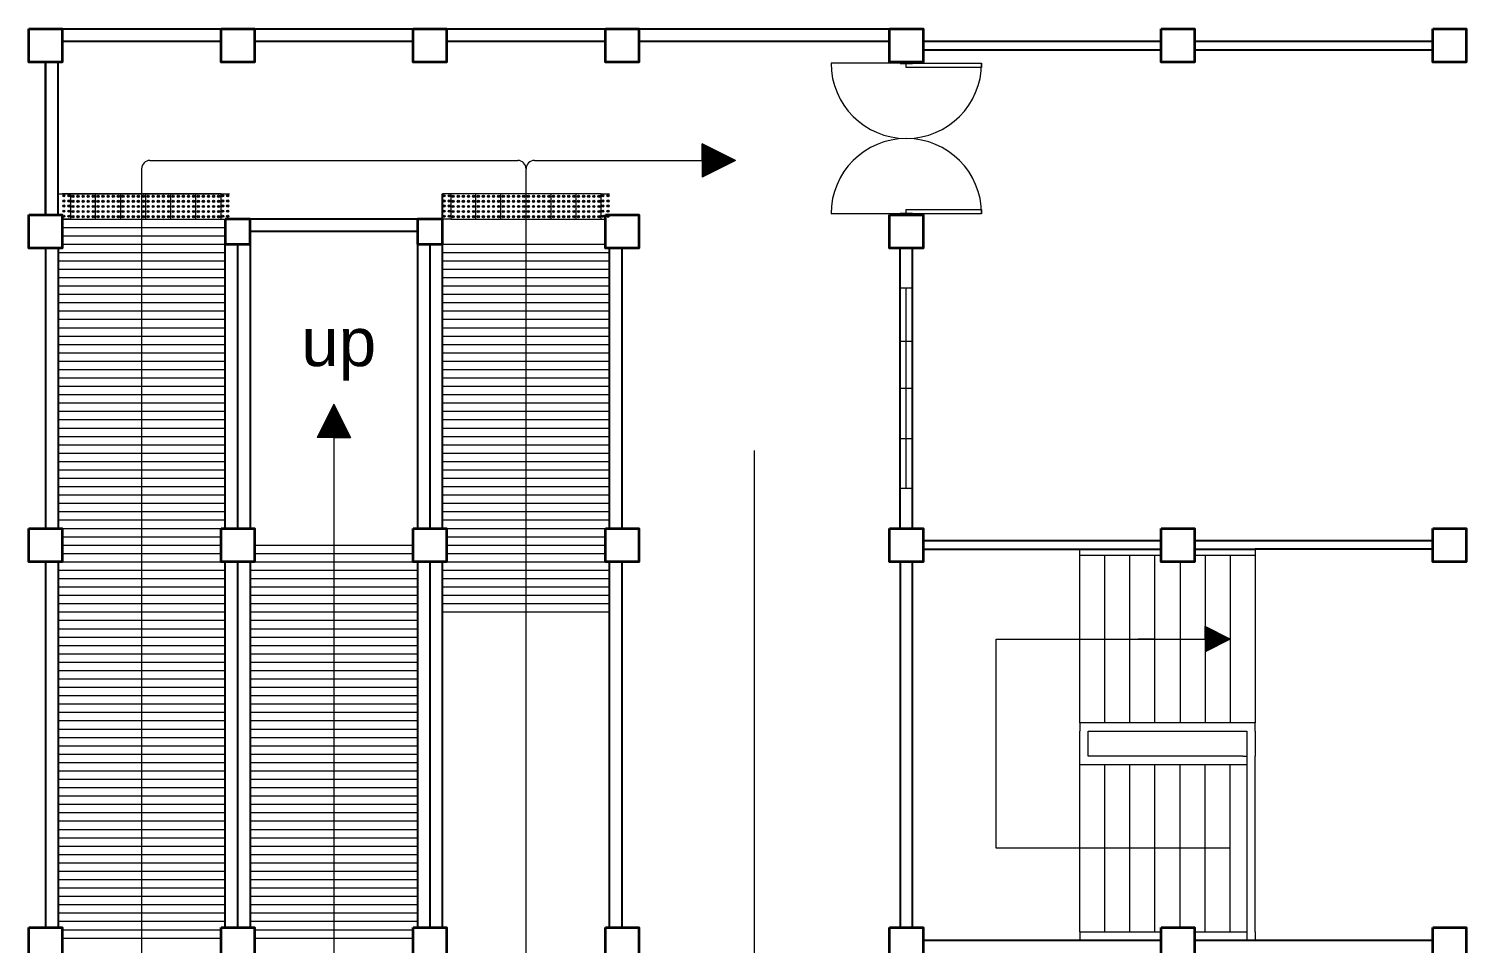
# Model space of a CAD drawing. Header units: millimetres. Extents: x -116 to 421, y 1 to 342.
# Drawn here: x -98.38 to -81.18, y 259.37 to 270.31 of the extents above; entities that cross this region are included whole.
import ezdxf

# ---------------------------------------------------------------- set-up
doc = ezdxf.new("R2010")
doc.units = ezdxf.units.MM
doc.header["$MEASUREMENT"] = 0
doc.styles.add('SWISSLT175', font='swissl.ttf', dxfattribs={"height": 0.175})

msp = doc.modelspace()

# ---------------------------------------------------------------- linework, layer by layer
at = {"color": 8, "lineweight": 25}
for p, q in [((-97.978, 270.309), (-93.378, 270.309)), ((-93.378, 270.309), (-88.078, 270.309)), ((-97.978, 270.159), (-96.078, 270.159)), ((-95.678, 270.159), (-93.778, 270.159)), ((-93.378, 270.159), (-91.478, 270.159)), ((-91.078, 270.159), (-88.078, 270.159)), ((-87.678, 270.159), (-84.828, 270.159)), ((-87.678, 270.059), (-84.828, 270.059)), ((-84.428, 270.159), (-81.578, 270.159)), ((-84.428, 270.059), (-81.578, 270.059)), ((-98.178, 269.909), (-98.178, 268.084)), ((-98.178, 268.084), (-98.178, 269.909)), ((-98.028, 268.084), (-98.028, 269.909)), ((-87.953, 269.909), (-87.953, 269.897)), ((-87.953, 269.897), (-87.803, 269.897)), ((-87.803, 269.909), (-87.803, 269.897)), ((-93.428, 264.334), (-93.428, 268.334)), ((-93.728, 268.034), (-95.728, 268.034)), ((-93.728, 268.034), (-93.728, 264.334)), ((-87.803, 268.097), (-87.953, 268.097)), ((-87.953, 268.084), (-87.953, 268.097)), ((-87.803, 268.084), (-87.803, 268.097)), ((-93.728, 267.884), (-95.728, 267.884)), ((-98.178, 267.684), (-98.178, 264.334)), ((-98.028, 267.684), (-98.028, 264.334)), ((-96.028, 264.334), (-96.028, 267.734)), ((-95.878, 264.334), (-95.878, 267.734)), ((-95.728, 267.734), (-95.728, 264.334)), ((-93.578, 267.734), (-93.578, 264.334)), ((-91.428, 264.334), (-91.428, 267.684)), ((-91.278, 264.334), (-91.278, 267.684)), ((-87.953, 264.334), (-87.953, 267.684)), ((-87.803, 264.334), (-87.803, 267.684)), ((-84.828, 264.184), (-87.678, 264.184)), ((-87.678, 264.084), (-84.828, 264.084)), ((-81.578, 264.184), (-84.428, 264.184)), ((-84.428, 264.084), (-83.703, 264.084)), ((-81.578, 264.084), (-83.703, 264.084)), ((-98.178, 263.934), (-98.178, 259.559)), ((-98.028, 263.934), (-98.028, 259.559)), ((-96.028, 259.559), (-96.028, 263.934)), ((-95.878, 259.559), (-95.878, 263.934)), ((-95.728, 263.934), (-95.728, 259.559)), ((-93.728, 263.934), (-93.728, 259.559)), ((-93.578, 263.934), (-93.578, 259.559)), ((-93.428, 259.559), (-93.428, 263.934)), ((-91.428, 259.559), (-91.428, 263.934)), ((-91.278, 259.559), (-91.278, 263.934)), ((-87.953, 263.934), (-87.953, 259.559)), ((-87.803, 262.009), (-87.803, 263.934)), ((-87.803, 261.909), (-87.803, 262.009)), ((-87.803, 261.609), (-87.803, 261.909)), ((-87.803, 261.509), (-87.803, 261.609)), ((-87.803, 259.559), (-87.803, 261.509)), ((-87.678, 259.409), (-84.828, 259.409)), ((-84.428, 259.409), (-81.578, 259.409))]:
    msp.add_line(p, q, dxfattribs=at)
at = {"color": 8, "lineweight": 13}
for p, q in [((-87.878, 269.897), (-88.778, 269.897)), ((-87.878, 269.897), (-86.978, 269.897)), ((-87.878, 269.847), (-87.878, 269.897)), ((-86.978, 269.897), (-86.978, 269.847)), ((-86.978, 269.847), (-87.878, 269.847)), ((-87.878, 268.097), (-88.778, 268.097)), ((-87.878, 268.147), (-86.978, 268.147)), ((-87.878, 268.097), (-87.878, 268.147)), ((-86.978, 268.097), (-87.878, 268.097)), ((-86.978, 268.147), (-86.978, 268.097))]:
    msp.add_line(p, q, dxfattribs=at)
at = {"color": 8, "lineweight": 9}
for p, q in [((-90.321, 268.734), (-90.321, 268.934)), ((-89.921, 268.734), (-90.321, 268.934)), ((-90.311, 268.734), (-90.311, 268.929)), ((-90.301, 268.734), (-90.301, 268.924)), ((-90.291, 268.919), (-90.291, 268.734)), ((-90.281, 268.914), (-90.281, 268.734)), ((-90.271, 268.909), (-90.271, 268.734)), ((-90.261, 268.904), (-90.261, 268.734)), ((-90.251, 268.899), (-90.251, 268.734)), ((-90.241, 268.894), (-90.241, 268.734)), ((-90.231, 268.889), (-90.231, 268.734)), ((-90.231, 268.889), (-90.231, 268.734)), ((-90.221, 268.884), (-90.221, 268.734)), ((-90.211, 268.879), (-90.211, 268.734)), ((-90.201, 268.874), (-90.201, 268.734)), ((-90.191, 268.869), (-90.191, 268.734)), ((-90.181, 268.864), (-90.181, 268.734)), ((-90.171, 268.859), (-90.171, 268.734)), ((-90.161, 268.854), (-90.161, 268.734)), ((-90.151, 268.849), (-90.151, 268.734)), ((-90.141, 268.844), (-90.141, 268.734)), ((-90.131, 268.839), (-90.131, 268.734)), ((-96.928, 268.734), (-92.528, 268.734)), ((-92.328, 268.734), (-90.321, 268.734)), ((-90.321, 268.734), (-90.321, 268.534)), ((-89.921, 268.734), (-90.321, 268.534)), ((-90.311, 268.734), (-90.311, 268.539)), ((-90.301, 268.734), (-90.301, 268.544)), ((-90.291, 268.734), (-90.291, 268.549)), ((-90.281, 268.734), (-90.281, 268.554)), ((-90.271, 268.734), (-90.271, 268.559)), ((-90.261, 268.734), (-90.261, 268.564)), ((-90.251, 268.734), (-90.251, 268.569)), ((-90.241, 268.734), (-90.241, 268.574)), ((-90.231, 268.734), (-90.231, 268.579)), ((-90.231, 268.734), (-90.231, 268.579)), ((-90.221, 268.734), (-90.221, 268.584)), ((-90.211, 268.734), (-90.211, 268.589)), ((-90.201, 268.734), (-90.201, 268.594)), ((-90.191, 268.734), (-90.191, 268.599)), ((-90.181, 268.734), (-90.181, 268.604)), ((-90.171, 268.734), (-90.171, 268.609)), ((-90.161, 268.734), (-90.161, 268.614)), ((-90.151, 268.734), (-90.151, 268.619)), ((-90.141, 268.734), (-90.141, 268.624)), ((-90.131, 268.734), (-90.131, 268.629)), ((-90.121, 268.834), (-90.121, 268.734)), ((-90.121, 268.734), (-90.121, 268.634)), ((-90.111, 268.829), (-90.111, 268.734)), ((-90.111, 268.734), (-90.111, 268.639)), ((-90.101, 268.824), (-90.101, 268.734)), ((-90.101, 268.734), (-90.101, 268.644)), ((-90.091, 268.819), (-90.091, 268.734)), ((-90.091, 268.734), (-90.091, 268.649)), ((-90.081, 268.814), (-90.081, 268.734)), ((-90.081, 268.734), (-90.081, 268.654)), ((-90.071, 268.809), (-90.071, 268.734)), ((-90.071, 268.734), (-90.071, 268.659)), ((-90.061, 268.804), (-90.061, 268.734)), ((-90.061, 268.734), (-90.061, 268.664)), ((-90.051, 268.799), (-90.051, 268.734)), ((-90.051, 268.734), (-90.051, 268.669)), ((-90.041, 268.794), (-90.041, 268.734)), ((-90.041, 268.734), (-90.041, 268.674)), ((-90.031, 268.789), (-90.031, 268.734)), ((-90.031, 268.734), (-90.031, 268.679)), ((-90.021, 268.784), (-90.021, 268.734)), ((-90.021, 268.734), (-90.021, 268.684)), ((-90.011, 268.779), (-90.011, 268.734)), ((-90.011, 268.734), (-90.011, 268.689)), ((-90.001, 268.774), (-90.001, 268.734)), ((-90.001, 268.734), (-90.001, 268.694)), ((-89.991, 268.769), (-89.991, 268.734)), ((-89.991, 268.734), (-89.991, 268.699)), ((-89.981, 268.764), (-89.981, 268.734)), ((-89.981, 268.734), (-89.981, 268.704)), ((-89.971, 268.759), (-89.971, 268.734)), ((-89.971, 268.734), (-89.971, 268.709)), ((-89.961, 268.754), (-89.961, 268.734)), ((-89.961, 268.734), (-89.961, 268.714)), ((-89.951, 268.749), (-89.951, 268.734)), ((-89.951, 268.734), (-89.951, 268.719)), ((-89.941, 268.744), (-89.941, 268.734)), ((-89.941, 268.734), (-89.941, 268.724)), ((-89.931, 268.739), (-89.931, 268.734)), ((-89.931, 268.734), (-89.931, 268.729)), ((-97.028, 268.634), (-97.028, 255.434)), ((-92.428, 255.734), (-92.428, 268.634)), ((-98.028, 268.334), (-96.028, 268.334)), ((-97.878, 268.334), (-97.978, 268.334)), ((-97.578, 268.334), (-97.878, 268.334)), ((-97.878, 268.334), (-97.878, 268.034)), ((-97.578, 268.034), (-97.578, 268.334)), ((-97.278, 268.334), (-97.578, 268.334)), ((-97.278, 268.034), (-97.278, 268.334)), ((-96.978, 268.334), (-97.278, 268.334)), ((-96.978, 268.034), (-96.978, 268.334)), ((-96.678, 268.334), (-96.978, 268.334)), ((-96.678, 268.034), (-96.678, 268.334)), ((-96.378, 268.334), (-96.678, 268.334)), ((-96.378, 268.034), (-96.378, 268.334)), ((-96.078, 268.334), (-96.378, 268.334)), ((-96.078, 268.034), (-96.078, 268.334)), ((-96.078, 268.334), (-95.978, 268.334)), ((-93.328, 268.334), (-93.428, 268.334)), ((-93.028, 268.334), (-93.328, 268.334)), ((-93.328, 268.334), (-93.328, 268.034)), ((-93.028, 268.034), (-93.028, 268.334)), ((-92.728, 268.334), (-93.028, 268.334)), ((-92.728, 268.034), (-92.728, 268.334)), ((-92.428, 268.334), (-92.728, 268.334)), ((-92.428, 268.034), (-92.428, 268.334)), ((-92.128, 268.334), (-92.428, 268.334)), ((-92.128, 268.034), (-92.128, 268.334)), ((-91.828, 268.334), (-92.128, 268.334)), ((-91.828, 268.034), (-91.828, 268.334)), ((-91.528, 268.334), (-91.828, 268.334)), ((-91.528, 268.034), (-91.528, 268.334)), ((-91.528, 268.334), (-91.428, 268.334)), ((-97.878, 268.034), (-97.978, 268.034)), ((-97.978, 268.034), (-96.078, 268.034)), ((-97.878, 268.034), (-97.578, 268.034)), ((-97.578, 268.034), (-97.278, 268.034)), ((-97.278, 268.034), (-96.978, 268.034)), ((-96.978, 268.034), (-96.678, 268.034)), ((-96.678, 268.034), (-96.378, 268.034)), ((-96.378, 268.034), (-96.078, 268.034)), ((-96.078, 268.034), (-96.028, 268.034)), ((-93.328, 268.034), (-93.428, 268.034)), ((-93.328, 268.034), (-93.028, 268.034)), ((-93.028, 268.034), (-92.728, 268.034)), ((-92.728, 268.034), (-92.428, 268.034)), ((-92.428, 268.034), (-92.128, 268.034)), ((-92.128, 268.034), (-91.828, 268.034)), ((-91.828, 268.034), (-91.528, 268.034)), ((-91.528, 268.034), (-91.478, 268.034)), ((-97.978, 267.934), (-96.028, 267.934)), ((-97.978, 267.834), (-96.028, 267.834)), ((-98.028, 267.634), (-96.028, 267.634)), ((-97.978, 267.734), (-96.028, 267.734)), ((-93.428, 267.734), (-91.478, 267.734)), ((-93.428, 267.634), (-91.428, 267.634)), ((-98.028, 267.534), (-96.028, 267.534)), ((-93.428, 267.534), (-91.428, 267.534)), ((-98.028, 267.434), (-96.028, 267.434)), ((-98.028, 267.334), (-96.028, 267.334)), ((-93.428, 267.434), (-91.428, 267.434)), ((-93.428, 267.334), (-91.428, 267.334)), ((-98.028, 267.234), (-96.028, 267.234)), ((-98.028, 267.134), (-96.028, 267.134)), ((-93.428, 267.234), (-91.428, 267.234)), ((-93.428, 267.134), (-91.428, 267.134)), ((-87.953, 267.209), (-87.803, 267.209)), ((-87.953, 266.009), (-87.953, 267.209)), ((-87.878, 264.809), (-87.878, 267.209)), ((-87.803, 267.209), (-87.803, 264.809)), ((-98.028, 267.034), (-96.028, 267.034)), ((-93.428, 267.034), (-91.428, 267.034)), ((-98.028, 266.934), (-96.028, 266.934)), ((-98.028, 266.834), (-96.028, 266.834)), ((-93.428, 266.934), (-91.428, 266.934)), ((-93.428, 266.834), (-91.428, 266.834)), ((-98.028, 266.734), (-96.028, 266.734)), ((-98.028, 266.634), (-96.028, 266.634)), ((-93.428, 266.734), (-91.428, 266.734)), ((-93.428, 266.634), (-91.428, 266.634)), ((-98.028, 266.534), (-96.028, 266.534)), ((-98.028, 266.434), (-96.028, 266.434)), ((-93.428, 266.534), (-91.428, 266.534)), ((-93.428, 266.434), (-91.428, 266.434)), ((-87.953, 266.572), (-87.803, 266.572)), ((-98.028, 266.334), (-96.028, 266.334)), ((-93.428, 266.334), (-91.428, 266.334)), ((-98.028, 266.234), (-96.028, 266.234)), ((-98.028, 266.134), (-96.028, 266.134)), ((-93.428, 266.234), (-91.428, 266.234)), ((-93.428, 266.134), (-91.428, 266.134)), ((-98.028, 266.034), (-96.028, 266.034)), ((-98.028, 265.934), (-96.028, 265.934)), ((-93.428, 266.034), (-91.428, 266.034)), ((-93.428, 265.934), (-91.428, 265.934)), ((-87.953, 266.009), (-87.953, 264.809)), ((-87.953, 266.009), (-87.803, 266.009)), ((-98.028, 265.834), (-96.028, 265.834)), ((-94.728, 265.819), (-94.928, 265.419)), ((-94.763, 265.749), (-94.728, 265.749)), ((-94.758, 265.759), (-94.728, 265.759)), ((-94.753, 265.769), (-94.728, 265.769)), ((-94.748, 265.779), (-94.728, 265.779)), ((-94.743, 265.789), (-94.728, 265.789)), ((-94.738, 265.799), (-94.728, 265.799)), ((-94.733, 265.809), (-94.728, 265.809)), ((-94.728, 265.819), (-94.728, 254.834)), ((-94.728, 265.819), (-94.528, 265.419)), ((-94.728, 265.809), (-94.723, 265.809)), ((-94.728, 265.799), (-94.718, 265.799)), ((-94.728, 265.789), (-94.713, 265.789)), ((-94.728, 265.779), (-94.708, 265.779)), ((-94.728, 265.769), (-94.703, 265.769)), ((-94.728, 265.759), (-94.698, 265.759)), ((-94.728, 265.749), (-94.693, 265.749)), ((-93.428, 265.834), (-91.428, 265.834)), ((-98.028, 265.734), (-96.028, 265.734)), ((-98.028, 265.634), (-96.028, 265.634)), ((-94.853, 265.569), (-94.728, 265.569)), ((-94.848, 265.579), (-94.728, 265.579)), ((-94.843, 265.589), (-94.728, 265.589)), ((-94.838, 265.599), (-94.728, 265.599)), ((-94.833, 265.609), (-94.728, 265.609)), ((-94.828, 265.619), (-94.728, 265.619)), ((-94.823, 265.629), (-94.728, 265.629)), ((-94.818, 265.639), (-94.728, 265.639)), ((-94.813, 265.649), (-94.728, 265.649)), ((-94.808, 265.659), (-94.728, 265.659)), ((-94.803, 265.669), (-94.728, 265.669)), ((-94.798, 265.679), (-94.728, 265.679)), ((-94.793, 265.689), (-94.728, 265.689)), ((-94.788, 265.699), (-94.728, 265.699)), ((-94.783, 265.709), (-94.728, 265.709)), ((-94.778, 265.719), (-94.728, 265.719)), ((-94.773, 265.729), (-94.728, 265.729)), ((-94.768, 265.739), (-94.728, 265.739)), ((-94.728, 265.739), (-94.688, 265.739)), ((-94.728, 265.729), (-94.683, 265.729)), ((-94.728, 265.719), (-94.678, 265.719)), ((-94.728, 265.709), (-94.673, 265.709)), ((-94.728, 265.699), (-94.668, 265.699)), ((-94.728, 265.689), (-94.663, 265.689)), ((-94.728, 265.679), (-94.658, 265.679)), ((-94.728, 265.669), (-94.653, 265.669)), ((-94.728, 265.659), (-94.648, 265.659)), ((-94.728, 265.649), (-94.643, 265.649)), ((-94.728, 265.639), (-94.638, 265.639)), ((-94.728, 265.629), (-94.633, 265.629)), ((-94.728, 265.619), (-94.628, 265.619)), ((-94.728, 265.609), (-94.623, 265.609)), ((-94.728, 265.599), (-94.618, 265.599)), ((-94.728, 265.589), (-94.613, 265.589)), ((-94.728, 265.579), (-94.608, 265.579)), ((-94.728, 265.569), (-94.603, 265.569)), ((-93.428, 265.734), (-91.428, 265.734)), ((-93.428, 265.634), (-91.428, 265.634)), ((-98.028, 265.534), (-96.028, 265.534)), ((-98.028, 265.434), (-96.028, 265.434)), ((-94.728, 265.419), (-94.928, 265.419)), ((-94.728, 265.429), (-94.923, 265.429)), ((-94.728, 265.439), (-94.918, 265.439)), ((-94.913, 265.449), (-94.728, 265.449)), ((-94.908, 265.459), (-94.728, 265.459)), ((-94.903, 265.469), (-94.728, 265.469)), ((-94.898, 265.479), (-94.728, 265.479)), ((-94.893, 265.489), (-94.728, 265.489)), ((-94.888, 265.499), (-94.728, 265.499)), ((-94.883, 265.509), (-94.728, 265.509)), ((-94.883, 265.509), (-94.728, 265.509)), ((-94.878, 265.519), (-94.728, 265.519)), ((-94.873, 265.529), (-94.728, 265.529)), ((-94.868, 265.539), (-94.728, 265.539)), ((-94.863, 265.549), (-94.728, 265.549)), ((-94.858, 265.559), (-94.728, 265.559)), ((-94.728, 265.559), (-94.598, 265.559)), ((-94.728, 265.549), (-94.593, 265.549)), ((-94.728, 265.539), (-94.588, 265.539)), ((-94.728, 265.529), (-94.583, 265.529)), ((-94.728, 265.519), (-94.578, 265.519)), ((-94.728, 265.509), (-94.573, 265.509)), ((-94.728, 265.509), (-94.573, 265.509)), ((-94.728, 265.499), (-94.568, 265.499)), ((-94.728, 265.489), (-94.563, 265.489)), ((-94.728, 265.479), (-94.558, 265.479)), ((-94.728, 265.469), (-94.553, 265.469)), ((-94.728, 265.459), (-94.548, 265.459)), ((-94.728, 265.449), (-94.543, 265.449)), ((-94.728, 265.439), (-94.538, 265.439)), ((-94.728, 265.429), (-94.533, 265.429)), ((-94.728, 265.419), (-94.528, 265.419)), ((-93.428, 265.534), (-91.428, 265.534)), ((-93.428, 265.434), (-91.428, 265.434)), ((-87.953, 265.409), (-87.803, 265.409)), ((-98.028, 265.334), (-96.028, 265.334)), ((-98.028, 265.234), (-96.028, 265.234)), ((-93.428, 265.334), (-91.428, 265.334)), ((-93.428, 265.234), (-91.428, 265.234)), ((-89.699, 265.266), (-89.699, 257.948)), ((-98.028, 265.134), (-96.028, 265.134)), ((-93.428, 265.134), (-91.428, 265.134)), ((-98.028, 265.034), (-96.028, 265.034)), ((-98.028, 264.934), (-96.028, 264.934)), ((-93.428, 265.034), (-91.428, 265.034)), ((-93.428, 264.934), (-91.428, 264.934)), ((-98.028, 264.834), (-96.028, 264.834)), ((-98.028, 264.734), (-96.028, 264.734)), ((-93.428, 264.834), (-91.428, 264.834)), ((-93.428, 264.734), (-91.428, 264.734)), ((-87.803, 264.809), (-87.953, 264.809)), ((-98.028, 264.634), (-96.028, 264.634)), ((-93.428, 264.634), (-91.428, 264.634)), ((-98.028, 264.534), (-96.028, 264.534)), ((-98.028, 264.434), (-96.028, 264.434)), ((-93.428, 264.534), (-91.428, 264.534)), ((-93.428, 264.434), (-91.428, 264.434)), ((-98.028, 264.334), (-96.028, 264.334)), ((-97.978, 264.234), (-96.078, 264.234)), ((-93.428, 264.334), (-91.428, 264.334)), ((-93.378, 264.234), (-91.478, 264.234)), ((-97.978, 264.134), (-96.078, 264.134)), ((-97.978, 264.034), (-96.078, 264.034)), ((-95.678, 264.134), (-93.778, 264.134)), ((-95.678, 264.034), (-93.778, 264.034)), ((-93.378, 264.134), (-91.478, 264.134)), ((-93.378, 264.034), (-91.478, 264.034)), ((-85.803, 264.009), (-85.803, 264.084)), ((-83.703, 264.084), (-83.703, 264.009)), ((-98.028, 263.934), (-96.028, 263.934)), ((-95.728, 263.934), (-93.728, 263.934)), ((-93.428, 263.934), (-91.428, 263.934)), ((-85.803, 262.009), (-85.803, 264.009)), ((-84.828, 264.009), (-85.803, 264.009)), ((-85.503, 262.009), (-85.503, 264.009)), ((-85.203, 262.009), (-85.203, 264.009)), ((-84.903, 262.009), (-84.903, 264.009)), ((-84.603, 263.934), (-84.603, 262.009)), ((-83.703, 264.009), (-84.428, 264.009)), ((-84.303, 264.009), (-84.303, 262.009)), ((-84.003, 264.009), (-84.003, 262.009)), ((-83.703, 264.009), (-83.703, 262.009)), ((-98.028, 263.834), (-96.028, 263.834)), ((-98.028, 263.734), (-96.028, 263.734)), ((-95.728, 263.834), (-93.728, 263.834)), ((-95.728, 263.734), (-93.728, 263.734)), ((-93.428, 263.834), (-91.428, 263.834)), ((-93.428, 263.734), (-91.428, 263.734)), ((-98.028, 263.634), (-96.028, 263.634)), ((-98.028, 263.534), (-96.028, 263.534)), ((-95.728, 263.634), (-93.728, 263.634)), ((-95.728, 263.534), (-93.728, 263.534)), ((-93.428, 263.634), (-91.428, 263.634)), ((-93.428, 263.534), (-91.428, 263.534)), ((-98.028, 263.434), (-96.028, 263.434)), ((-98.028, 263.334), (-96.028, 263.334)), ((-95.728, 263.434), (-93.728, 263.434)), ((-95.728, 263.334), (-93.728, 263.334)), ((-93.428, 263.434), (-91.428, 263.434)), ((-93.428, 263.334), (-91.428, 263.334)), ((-98.028, 263.234), (-96.028, 263.234)), ((-95.728, 263.234), (-93.728, 263.234)), ((-98.028, 263.134), (-96.028, 263.134)), ((-98.028, 263.034), (-96.028, 263.034)), ((-95.728, 263.134), (-93.728, 263.134)), ((-95.728, 263.034), (-93.728, 263.034)), ((-86.803, 260.509), (-86.803, 263.009)), ((-86.803, 263.009), (-84.303, 263.009)), ((-84.903, 263.009), (-85.103, 263.009)), ((-84.903, 263.009), (-84.703, 263.009)), ((-84.303, 263.009), (-84.303, 263.159)), ((-84.003, 263.009), (-84.303, 263.159)), ((-84.303, 263.009), (-84.003, 263.009)), ((-84.303, 263.009), (-84.303, 262.859)), ((-84.003, 263.009), (-84.303, 262.859)), ((-84.293, 263.009), (-84.293, 263.154)), ((-84.293, 263.009), (-84.293, 262.864)), ((-84.283, 263.009), (-84.283, 263.149)), ((-84.283, 263.009), (-84.283, 262.869)), ((-84.273, 263.009), (-84.273, 263.144)), ((-84.273, 263.009), (-84.273, 262.874)), ((-84.263, 263.009), (-84.263, 263.139)), ((-84.263, 263.009), (-84.263, 262.879)), ((-84.253, 263.009), (-84.253, 263.134)), ((-84.253, 263.009), (-84.253, 262.884)), ((-84.243, 263.009), (-84.243, 263.129)), ((-84.243, 263.009), (-84.243, 262.889)), ((-84.233, 263.009), (-84.233, 263.124)), ((-84.233, 263.009), (-84.233, 262.894)), ((-84.223, 263.009), (-84.223, 263.119)), ((-84.223, 263.009), (-84.223, 262.899)), ((-84.213, 263.009), (-84.213, 263.114)), ((-84.213, 263.009), (-84.213, 262.904)), ((-84.203, 263.009), (-84.203, 263.109)), ((-84.203, 263.009), (-84.203, 262.909)), ((-84.193, 263.009), (-84.193, 263.104)), ((-84.193, 263.009), (-84.193, 262.914)), ((-84.183, 263.009), (-84.183, 263.099)), ((-84.183, 263.009), (-84.183, 262.919)), ((-84.173, 263.009), (-84.173, 263.094)), ((-84.173, 263.009), (-84.173, 262.924)), ((-84.163, 263.009), (-84.163, 263.089)), ((-84.163, 263.009), (-84.163, 262.929)), ((-84.153, 263.009), (-84.153, 263.084)), ((-84.153, 263.009), (-84.153, 262.934)), ((-84.143, 263.009), (-84.143, 263.079)), ((-84.143, 263.009), (-84.143, 262.939)), ((-84.133, 263.009), (-84.133, 263.074)), ((-84.133, 263.009), (-84.133, 262.944)), ((-84.123, 263.009), (-84.123, 263.069)), ((-84.123, 263.009), (-84.123, 262.949)), ((-84.113, 263.009), (-84.113, 263.064)), ((-84.113, 263.009), (-84.113, 262.954)), ((-84.103, 263.009), (-84.103, 263.059)), ((-84.103, 263.009), (-84.103, 262.959)), ((-84.093, 263.009), (-84.093, 263.054)), ((-84.093, 263.009), (-84.093, 262.964)), ((-84.083, 263.009), (-84.083, 263.049)), ((-84.083, 263.009), (-84.083, 262.969)), ((-84.073, 263.009), (-84.073, 263.044)), ((-84.073, 263.009), (-84.073, 262.974)), ((-84.063, 263.009), (-84.063, 263.039)), ((-84.063, 263.009), (-84.063, 262.979)), ((-84.053, 263.009), (-84.053, 263.034)), ((-84.053, 263.009), (-84.053, 262.984)), ((-84.043, 263.009), (-84.043, 263.029)), ((-84.043, 263.009), (-84.043, 262.989)), ((-84.033, 263.009), (-84.033, 263.024)), ((-84.033, 263.009), (-84.033, 262.994)), ((-84.023, 263.009), (-84.023, 263.019)), ((-84.023, 263.009), (-84.023, 262.999)), ((-84.013, 263.009), (-84.013, 263.014)), ((-84.013, 263.009), (-84.013, 263.004)), ((-98.028, 262.934), (-96.028, 262.934)), ((-98.028, 262.834), (-96.028, 262.834)), ((-95.728, 262.934), (-93.728, 262.934)), ((-95.728, 262.834), (-93.728, 262.834)), ((-98.028, 262.734), (-96.028, 262.734)), ((-95.728, 262.734), (-93.728, 262.734)), ((-98.028, 262.634), (-96.028, 262.634)), ((-98.028, 262.534), (-96.028, 262.534)), ((-95.728, 262.634), (-93.728, 262.634)), ((-95.728, 262.534), (-93.728, 262.534)), ((-98.028, 262.434), (-96.028, 262.434)), ((-98.028, 262.334), (-96.028, 262.334)), ((-95.728, 262.434), (-93.728, 262.434)), ((-95.728, 262.334), (-93.728, 262.334)), ((-98.028, 262.234), (-96.028, 262.234)), ((-98.028, 262.134), (-96.028, 262.134)), ((-95.728, 262.234), (-93.728, 262.234)), ((-95.728, 262.134), (-93.728, 262.134)), ((-98.028, 262.034), (-96.028, 262.034)), ((-95.728, 262.034), (-93.728, 262.034)), ((-83.703, 262.009), (-85.803, 262.009)), ((-85.803, 262.009), (-85.803, 261.909)), ((-83.703, 261.909), (-83.703, 262.009)), ((-98.028, 261.934), (-96.028, 261.934)), ((-98.028, 261.834), (-96.028, 261.834)), ((-96.028, 261.884), (-96.028, 261.584)), ((-95.728, 261.934), (-93.728, 261.934)), ((-95.728, 261.584), (-95.728, 261.884)), ((-95.728, 261.834), (-93.728, 261.834)), ((-93.728, 261.884), (-93.728, 261.584)), ((-93.428, 261.584), (-93.428, 261.884)), ((-91.428, 261.884), (-91.428, 261.584)), ((-85.803, 261.609), (-85.803, 261.909)), ((-85.703, 261.609), (-85.703, 261.909)), ((-85.703, 261.909), (-83.853, 261.909)), ((-83.853, 261.909), (-83.803, 261.909)), ((-83.803, 261.909), (-83.803, 261.609)), ((-83.703, 261.909), (-83.703, 261.609)), ((-98.028, 261.734), (-96.028, 261.734)), ((-98.028, 261.634), (-96.028, 261.634)), ((-95.728, 261.734), (-93.728, 261.734)), ((-95.728, 261.634), (-93.728, 261.634)), ((-98.028, 261.534), (-96.028, 261.534)), ((-95.728, 261.534), (-93.728, 261.534)), ((-85.803, 259.509), (-85.803, 261.609)), ((-85.803, 261.509), (-83.803, 261.509)), ((-83.853, 261.609), (-85.703, 261.609)), ((-85.503, 259.509), (-85.503, 261.509)), ((-85.203, 259.509), (-85.203, 261.509)), ((-84.903, 259.509), (-84.903, 261.509)), ((-84.603, 259.559), (-84.603, 261.509)), ((-84.303, 259.509), (-84.303, 261.509)), ((-84.003, 259.509), (-84.003, 261.509)), ((-83.853, 261.609), (-83.803, 261.609)), ((-83.803, 261.609), (-83.803, 259.409)), ((-83.703, 261.509), (-83.703, 261.609)), ((-83.703, 259.509), (-83.703, 261.509)), ((-98.028, 261.434), (-96.028, 261.434)), ((-98.028, 261.334), (-96.028, 261.334)), ((-95.728, 261.434), (-93.728, 261.434)), ((-95.728, 261.334), (-93.728, 261.334)), ((-98.028, 261.234), (-96.028, 261.234)), ((-98.028, 261.134), (-96.028, 261.134)), ((-95.728, 261.234), (-93.728, 261.234)), ((-95.728, 261.134), (-93.728, 261.134)), ((-98.028, 261.034), (-96.028, 261.034)), ((-98.028, 260.934), (-96.028, 260.934)), ((-95.728, 261.034), (-93.728, 261.034)), ((-95.728, 260.934), (-93.728, 260.934)), ((-98.028, 260.834), (-96.028, 260.834)), ((-95.728, 260.834), (-93.728, 260.834)), ((-98.028, 260.734), (-96.028, 260.734)), ((-98.028, 260.634), (-96.028, 260.634)), ((-95.728, 260.734), (-93.728, 260.734)), ((-95.728, 260.634), (-93.728, 260.634)), ((-98.028, 260.534), (-96.028, 260.534)), ((-98.028, 260.434), (-96.028, 260.434)), ((-95.728, 260.534), (-93.728, 260.534)), ((-95.728, 260.434), (-93.728, 260.434)), ((-85.803, 260.509), (-86.803, 260.509)), ((-84.003, 260.509), (-85.803, 260.509)), ((-98.028, 260.334), (-96.028, 260.334)), ((-95.728, 260.334), (-93.728, 260.334)), ((-98.028, 260.234), (-96.028, 260.234)), ((-98.028, 260.134), (-96.028, 260.134)), ((-95.728, 260.234), (-93.728, 260.234)), ((-95.728, 260.134), (-93.728, 260.134)), ((-98.028, 260.034), (-96.028, 260.034)), ((-98.028, 259.934), (-96.028, 259.934)), ((-95.728, 260.034), (-93.728, 260.034)), ((-95.728, 259.934), (-93.728, 259.934)), ((-98.028, 259.834), (-96.028, 259.834)), ((-98.028, 259.734), (-96.028, 259.734)), ((-95.728, 259.834), (-93.728, 259.834)), ((-95.728, 259.734), (-93.728, 259.734)), ((-98.028, 259.634), (-96.028, 259.634)), ((-95.728, 259.634), (-93.728, 259.634)), ((-97.978, 259.534), (-96.078, 259.534)), ((-97.978, 259.434), (-96.078, 259.434)), ((-95.678, 259.534), (-93.778, 259.534)), ((-95.678, 259.434), (-93.778, 259.434)), ((-85.803, 259.509), (-85.803, 259.409)), ((-85.803, 259.509), (-84.828, 259.509)), ((-84.428, 259.509), (-83.803, 259.509)), ((-83.703, 259.509), (-83.703, 259.409))]:
    msp.add_line(p, q, dxfattribs=at)
at = {"color": 8, "lineweight": 35}
for p, q in [((-95.728, 268.034), (-96.028, 268.034)), ((-96.028, 268.034), (-96.028, 267.734)), ((-95.728, 267.734), (-95.728, 268.034)), ((-93.428, 268.034), (-93.728, 268.034)), ((-93.728, 268.034), (-93.728, 267.734)), ((-93.428, 267.734), (-93.428, 268.034)), ((-96.028, 267.734), (-95.728, 267.734)), ((-96.028, 267.734), (-95.728, 267.734)), ((-93.728, 267.734), (-93.428, 267.734))]:
    msp.add_line(p, q, dxfattribs=at)
for points in [[(-98.378, 270.309), (-97.978, 270.309), (-97.978, 269.909), (-98.378, 269.909)], [(-96.078, 270.309), (-95.678, 270.309), (-95.678, 269.909), (-96.078, 269.909)], [(-93.778, 270.309), (-93.378, 270.309), (-93.378, 269.909), (-93.778, 269.909)], [(-91.478, 270.309), (-91.078, 270.309), (-91.078, 269.909), (-91.478, 269.909)], [(-88.078, 270.309), (-87.678, 270.309), (-87.678, 269.909), (-88.078, 269.909)], [(-84.828, 270.309), (-84.428, 270.309), (-84.428, 269.909), (-84.828, 269.909)], [(-81.578, 270.309), (-81.178, 270.309), (-81.178, 269.909), (-81.578, 269.909)], [(-98.378, 268.084), (-97.978, 268.084), (-97.978, 267.684), (-98.378, 267.684)], [(-91.478, 268.084), (-91.078, 268.084), (-91.078, 267.684), (-91.478, 267.684)], [(-88.078, 268.084), (-87.678, 268.084), (-87.678, 267.684), (-88.078, 267.684)], [(-98.378, 264.334), (-97.978, 264.334), (-97.978, 263.934), (-98.378, 263.934)], [(-96.078, 264.334), (-95.678, 264.334), (-95.678, 263.934), (-96.078, 263.934)], [(-93.778, 264.334), (-93.378, 264.334), (-93.378, 263.934), (-93.778, 263.934)], [(-91.478, 264.334), (-91.078, 264.334), (-91.078, 263.934), (-91.478, 263.934)], [(-88.078, 264.334), (-87.678, 264.334), (-87.678, 263.934), (-88.078, 263.934)], [(-84.828, 264.334), (-84.428, 264.334), (-84.428, 263.934), (-84.828, 263.934)], [(-81.578, 264.334), (-81.178, 264.334), (-81.178, 263.934), (-81.578, 263.934)], [(-98.378, 259.559), (-97.978, 259.559), (-97.978, 259.159), (-98.378, 259.159)], [(-96.078, 259.559), (-95.678, 259.559), (-95.678, 259.159), (-96.078, 259.159)], [(-93.778, 259.559), (-93.378, 259.559), (-93.378, 259.159), (-93.778, 259.159)], [(-91.478, 259.559), (-91.078, 259.559), (-91.078, 259.159), (-91.478, 259.159)], [(-88.078, 259.559), (-87.678, 259.559), (-87.678, 259.159), (-88.078, 259.159)], [(-84.828, 259.559), (-84.428, 259.559), (-84.428, 259.159), (-84.828, 259.159)], [(-81.578, 259.559), (-81.178, 259.559), (-81.178, 259.159), (-81.578, 259.159)]]:
    msp.add_lwpolyline(points, close=True, dxfattribs=at)
at = {"color": 8, "lineweight": 9}
for points in [[(-87.953, 264.809), (-87.953, 267.209), (-87.803, 267.209), (-87.803, 264.809)], [(-87.953, 267.209), (-87.803, 267.209), (-87.803, 264.809), (-87.953, 264.809)]]:
    msp.add_lwpolyline(points, close=True, dxfattribs=at)
for centre, radius in [((-97.959, 268.311), 0.013), ((-97.959, 268.311), 0.009), ((-97.898, 268.311), 0.013), ((-97.898, 268.311), 0.009), ((-96.059, 268.311), 0.013), ((-96.059, 268.311), 0.009), ((-95.998, 268.311), 0.013), ((-95.998, 268.311), 0.009), ((-93.409, 268.311), 0.013), ((-93.409, 268.311), 0.009), ((-93.348, 268.311), 0.013), ((-93.348, 268.311), 0.009), ((-91.509, 268.311), 0.013), ((-91.509, 268.311), 0.009), ((-91.448, 268.311), 0.013), ((-91.448, 268.311), 0.009), ((-97.959, 268.25), 0.013), ((-97.959, 268.189), 0.013), ((-97.959, 268.25), 0.009), ((-97.959, 268.189), 0.009), ((-97.898, 268.25), 0.013), ((-97.898, 268.189), 0.013), ((-97.898, 268.25), 0.009), ((-97.898, 268.189), 0.009), ((-97.85, 268.306), 0.013), ((-97.85, 268.245), 0.013), ((-97.85, 268.184), 0.013), ((-97.85, 268.306), 0.009), ((-97.85, 268.245), 0.009), ((-97.85, 268.184), 0.009), ((-97.789, 268.306), 0.013), ((-97.789, 268.245), 0.013), ((-97.789, 268.184), 0.013), ((-97.789, 268.306), 0.009), ((-97.789, 268.245), 0.009), ((-97.789, 268.184), 0.009), ((-97.728, 268.306), 0.013), ((-97.728, 268.245), 0.013), ((-97.728, 268.184), 0.013), ((-97.728, 268.306), 0.009), ((-97.728, 268.245), 0.009), ((-97.728, 268.184), 0.009), ((-97.667, 268.306), 0.013), ((-97.667, 268.245), 0.013), ((-97.667, 268.184), 0.013), ((-97.667, 268.306), 0.009), ((-97.667, 268.245), 0.009), ((-97.667, 268.184), 0.009), ((-97.606, 268.306), 0.013), ((-97.606, 268.245), 0.013), ((-97.606, 268.184), 0.013), ((-97.606, 268.306), 0.009), ((-97.606, 268.245), 0.009), ((-97.606, 268.184), 0.009), ((-97.55, 268.306), 0.013), ((-97.55, 268.245), 0.013), ((-97.55, 268.184), 0.013), ((-97.55, 268.306), 0.009), ((-97.55, 268.245), 0.009), ((-97.55, 268.184), 0.009), ((-97.489, 268.306), 0.013), ((-97.489, 268.245), 0.013), ((-97.489, 268.184), 0.013), ((-97.489, 268.306), 0.009), ((-97.489, 268.245), 0.009), ((-97.489, 268.184), 0.009), ((-97.428, 268.306), 0.013), ((-97.428, 268.245), 0.013), ((-97.428, 268.184), 0.013), ((-97.428, 268.306), 0.009), ((-97.428, 268.245), 0.009), ((-97.428, 268.184), 0.009), ((-97.367, 268.306), 0.013), ((-97.367, 268.245), 0.013), ((-97.367, 268.184), 0.013), ((-97.367, 268.306), 0.009), ((-97.367, 268.245), 0.009), ((-97.367, 268.184), 0.009), ((-97.306, 268.306), 0.013), ((-97.306, 268.245), 0.013), ((-97.306, 268.184), 0.013), ((-97.306, 268.306), 0.009), ((-97.306, 268.245), 0.009), ((-97.306, 268.184), 0.009), ((-97.25, 268.306), 0.013), ((-97.25, 268.245), 0.013), ((-97.25, 268.184), 0.013), ((-97.25, 268.306), 0.009), ((-97.25, 268.245), 0.009), ((-97.25, 268.184), 0.009), ((-97.189, 268.306), 0.013), ((-97.189, 268.245), 0.013), ((-97.189, 268.184), 0.013), ((-97.189, 268.306), 0.009), ((-97.189, 268.245), 0.009), ((-97.189, 268.184), 0.009), ((-97.128, 268.306), 0.013), ((-97.128, 268.245), 0.013), ((-97.128, 268.184), 0.013), ((-97.128, 268.306), 0.009), ((-97.128, 268.245), 0.009), ((-97.128, 268.184), 0.009), ((-97.067, 268.306), 0.013), ((-97.067, 268.245), 0.013), ((-97.067, 268.184), 0.013), ((-97.067, 268.306), 0.009), ((-97.067, 268.245), 0.009), ((-97.067, 268.184), 0.009), ((-97.006, 268.306), 0.013), ((-97.006, 268.245), 0.013), ((-97.006, 268.184), 0.013), ((-97.006, 268.306), 0.009), ((-97.006, 268.245), 0.009), ((-97.006, 268.184), 0.009), ((-96.95, 268.306), 0.013), ((-96.95, 268.245), 0.013), ((-96.95, 268.184), 0.013), ((-96.95, 268.306), 0.009), ((-96.95, 268.245), 0.009), ((-96.95, 268.184), 0.009), ((-96.889, 268.306), 0.013), ((-96.889, 268.245), 0.013), ((-96.889, 268.184), 0.013), ((-96.889, 268.306), 0.009), ((-96.889, 268.245), 0.009), ((-96.889, 268.184), 0.009), ((-96.828, 268.306), 0.013), ((-96.828, 268.245), 0.013), ((-96.828, 268.184), 0.013), ((-96.828, 268.306), 0.009), ((-96.828, 268.245), 0.009), ((-96.828, 268.184), 0.009), ((-96.767, 268.306), 0.013), ((-96.767, 268.245), 0.013), ((-96.767, 268.184), 0.013), ((-96.767, 268.306), 0.009), ((-96.767, 268.245), 0.009), ((-96.767, 268.184), 0.009), ((-96.706, 268.306), 0.013), ((-96.706, 268.245), 0.013), ((-96.706, 268.184), 0.013), ((-96.706, 268.306), 0.009), ((-96.706, 268.245), 0.009), ((-96.706, 268.184), 0.009), ((-96.65, 268.306), 0.013), ((-96.65, 268.245), 0.013), ((-96.65, 268.184), 0.013), ((-96.65, 268.306), 0.009), ((-96.65, 268.245), 0.009), ((-96.65, 268.184), 0.009), ((-96.589, 268.306), 0.013), ((-96.589, 268.245), 0.013), ((-96.589, 268.184), 0.013), ((-96.589, 268.306), 0.009), ((-96.589, 268.245), 0.009), ((-96.589, 268.184), 0.009), ((-96.528, 268.306), 0.013), ((-96.528, 268.245), 0.013), ((-96.528, 268.184), 0.013), ((-96.528, 268.306), 0.009), ((-96.528, 268.245), 0.009), ((-96.528, 268.184), 0.009), ((-96.467, 268.306), 0.013), ((-96.467, 268.245), 0.013), ((-96.467, 268.184), 0.013), ((-96.467, 268.306), 0.009), ((-96.467, 268.245), 0.009), ((-96.467, 268.184), 0.009), ((-96.406, 268.306), 0.013), ((-96.406, 268.245), 0.013), ((-96.406, 268.184), 0.013), ((-96.406, 268.306), 0.009), ((-96.406, 268.245), 0.009), ((-96.406, 268.184), 0.009), ((-96.35, 268.306), 0.013), ((-96.35, 268.245), 0.013), ((-96.35, 268.184), 0.013), ((-96.35, 268.306), 0.009), ((-96.35, 268.245), 0.009), ((-96.35, 268.184), 0.009), ((-96.289, 268.306), 0.013), ((-96.289, 268.245), 0.013), ((-96.289, 268.184), 0.013), ((-96.289, 268.306), 0.009), ((-96.289, 268.245), 0.009), ((-96.289, 268.184), 0.009), ((-96.228, 268.306), 0.013), ((-96.228, 268.245), 0.013), ((-96.228, 268.184), 0.013), ((-96.228, 268.306), 0.009), ((-96.228, 268.245), 0.009), ((-96.228, 268.184), 0.009), ((-96.167, 268.306), 0.013), ((-96.167, 268.245), 0.013), ((-96.167, 268.184), 0.013), ((-96.167, 268.306), 0.009), ((-96.167, 268.245), 0.009), ((-96.167, 268.184), 0.009), ((-96.106, 268.306), 0.013), ((-96.106, 268.245), 0.013), ((-96.106, 268.184), 0.013), ((-96.106, 268.306), 0.009), ((-96.106, 268.245), 0.009), ((-96.106, 268.184), 0.009), ((-96.059, 268.25), 0.013), ((-96.059, 268.189), 0.013), ((-96.059, 268.25), 0.009), ((-96.059, 268.189), 0.009), ((-95.998, 268.25), 0.013), ((-95.998, 268.189), 0.013), ((-95.998, 268.25), 0.009), ((-95.998, 268.189), 0.009), ((-93.409, 268.25), 0.013), ((-93.409, 268.189), 0.013), ((-93.409, 268.25), 0.009), ((-93.409, 268.189), 0.009), ((-93.348, 268.25), 0.013), ((-93.348, 268.189), 0.013), ((-93.348, 268.25), 0.009), ((-93.348, 268.189), 0.009), ((-93.3, 268.306), 0.013), ((-93.3, 268.245), 0.013), ((-93.3, 268.184), 0.013), ((-93.3, 268.306), 0.009), ((-93.3, 268.245), 0.009), ((-93.3, 268.184), 0.009), ((-93.239, 268.306), 0.013), ((-93.239, 268.245), 0.013), ((-93.239, 268.184), 0.013), ((-93.239, 268.306), 0.009), ((-93.239, 268.245), 0.009), ((-93.239, 268.184), 0.009), ((-93.178, 268.306), 0.013), ((-93.178, 268.245), 0.013), ((-93.178, 268.184), 0.013), ((-93.178, 268.306), 0.009), ((-93.178, 268.245), 0.009), ((-93.178, 268.184), 0.009), ((-93.117, 268.306), 0.013), ((-93.117, 268.245), 0.013), ((-93.117, 268.184), 0.013), ((-93.117, 268.306), 0.009), ((-93.117, 268.245), 0.009), ((-93.117, 268.184), 0.009), ((-93.056, 268.306), 0.013), ((-93.056, 268.245), 0.013), ((-93.056, 268.184), 0.013), ((-93.056, 268.306), 0.009), ((-93.056, 268.245), 0.009), ((-93.056, 268.184), 0.009), ((-93, 268.306), 0.013), ((-93, 268.245), 0.013), ((-93, 268.184), 0.013), ((-93, 268.306), 0.009), ((-93, 268.245), 0.009), ((-93, 268.184), 0.009), ((-92.939, 268.306), 0.013), ((-92.939, 268.245), 0.013), ((-92.939, 268.184), 0.013), ((-92.939, 268.306), 0.009), ((-92.939, 268.245), 0.009), ((-92.939, 268.184), 0.009), ((-92.878, 268.306), 0.013), ((-92.878, 268.245), 0.013), ((-92.878, 268.184), 0.013), ((-92.878, 268.306), 0.009), ((-92.878, 268.245), 0.009), ((-92.878, 268.184), 0.009), ((-92.817, 268.306), 0.013), ((-92.817, 268.245), 0.013), ((-92.817, 268.184), 0.013), ((-92.817, 268.306), 0.009), ((-92.817, 268.245), 0.009), ((-92.817, 268.184), 0.009), ((-92.756, 268.306), 0.013), ((-92.756, 268.245), 0.013), ((-92.756, 268.184), 0.013), ((-92.756, 268.306), 0.009), ((-92.756, 268.245), 0.009), ((-92.756, 268.184), 0.009), ((-92.7, 268.306), 0.013), ((-92.7, 268.245), 0.013), ((-92.7, 268.184), 0.013), ((-92.7, 268.306), 0.009), ((-92.7, 268.245), 0.009), ((-92.7, 268.184), 0.009), ((-92.639, 268.306), 0.013), ((-92.639, 268.245), 0.013), ((-92.639, 268.184), 0.013), ((-92.639, 268.306), 0.009), ((-92.639, 268.245), 0.009), ((-92.639, 268.184), 0.009), ((-92.578, 268.306), 0.013), ((-92.578, 268.245), 0.013), ((-92.578, 268.184), 0.013), ((-92.578, 268.306), 0.009), ((-92.578, 268.245), 0.009), ((-92.578, 268.184), 0.009), ((-92.517, 268.306), 0.013), ((-92.517, 268.245), 0.013), ((-92.517, 268.184), 0.013), ((-92.517, 268.306), 0.009), ((-92.517, 268.245), 0.009), ((-92.517, 268.184), 0.009), ((-92.456, 268.306), 0.013), ((-92.456, 268.245), 0.013), ((-92.456, 268.184), 0.013), ((-92.456, 268.306), 0.009), ((-92.456, 268.245), 0.009), ((-92.456, 268.184), 0.009), ((-92.4, 268.306), 0.013), ((-92.4, 268.245), 0.013), ((-92.4, 268.184), 0.013), ((-92.4, 268.306), 0.009), ((-92.4, 268.245), 0.009), ((-92.4, 268.184), 0.009), ((-92.339, 268.306), 0.013), ((-92.339, 268.245), 0.013), ((-92.339, 268.184), 0.013), ((-92.339, 268.306), 0.009), ((-92.339, 268.245), 0.009), ((-92.339, 268.184), 0.009), ((-92.278, 268.306), 0.013), ((-92.278, 268.245), 0.013), ((-92.278, 268.184), 0.013), ((-92.278, 268.306), 0.009), ((-92.278, 268.245), 0.009), ((-92.278, 268.184), 0.009), ((-92.217, 268.306), 0.013), ((-92.217, 268.245), 0.013), ((-92.217, 268.184), 0.013), ((-92.217, 268.306), 0.009), ((-92.217, 268.245), 0.009), ((-92.217, 268.184), 0.009), ((-92.156, 268.306), 0.013), ((-92.156, 268.245), 0.013), ((-92.156, 268.184), 0.013), ((-92.156, 268.306), 0.009), ((-92.156, 268.245), 0.009), ((-92.156, 268.184), 0.009), ((-92.1, 268.306), 0.013), ((-92.1, 268.245), 0.013), ((-92.1, 268.184), 0.013), ((-92.1, 268.306), 0.009), ((-92.1, 268.245), 0.009), ((-92.1, 268.184), 0.009), ((-92.039, 268.306), 0.013), ((-92.039, 268.245), 0.013), ((-92.039, 268.184), 0.013), ((-92.039, 268.306), 0.009), ((-92.039, 268.245), 0.009), ((-92.039, 268.184), 0.009), ((-91.978, 268.306), 0.013), ((-91.978, 268.245), 0.013), ((-91.978, 268.184), 0.013), ((-91.978, 268.306), 0.009), ((-91.978, 268.245), 0.009), ((-91.978, 268.184), 0.009), ((-91.917, 268.306), 0.013), ((-91.917, 268.245), 0.013), ((-91.917, 268.184), 0.013), ((-91.917, 268.306), 0.009), ((-91.917, 268.245), 0.009), ((-91.917, 268.184), 0.009), ((-91.856, 268.306), 0.013), ((-91.856, 268.245), 0.013), ((-91.856, 268.184), 0.013), ((-91.856, 268.306), 0.009), ((-91.856, 268.245), 0.009), ((-91.856, 268.184), 0.009), ((-91.8, 268.306), 0.013), ((-91.8, 268.245), 0.013), ((-91.8, 268.184), 0.013), ((-91.8, 268.306), 0.009), ((-91.8, 268.245), 0.009), ((-91.8, 268.184), 0.009), ((-91.739, 268.306), 0.013), ((-91.739, 268.245), 0.013), ((-91.739, 268.184), 0.013), ((-91.739, 268.306), 0.009), ((-91.739, 268.245), 0.009), ((-91.739, 268.184), 0.009), ((-91.678, 268.306), 0.013), ((-91.678, 268.245), 0.013), ((-91.678, 268.184), 0.013), ((-91.678, 268.306), 0.009), ((-91.678, 268.245), 0.009), ((-91.678, 268.184), 0.009), ((-91.617, 268.306), 0.013), ((-91.617, 268.245), 0.013), ((-91.617, 268.184), 0.013), ((-91.617, 268.306), 0.009), ((-91.617, 268.245), 0.009), ((-91.617, 268.184), 0.009), ((-91.556, 268.306), 0.013), ((-91.556, 268.245), 0.013), ((-91.556, 268.184), 0.013), ((-91.556, 268.306), 0.009), ((-91.556, 268.245), 0.009), ((-91.556, 268.184), 0.009), ((-91.509, 268.25), 0.013), ((-91.509, 268.189), 0.013), ((-91.509, 268.25), 0.009), ((-91.509, 268.189), 0.009), ((-91.448, 268.25), 0.013), ((-91.448, 268.189), 0.013), ((-91.448, 268.25), 0.009), ((-91.448, 268.189), 0.009), ((-97.959, 268.128), 0.013), ((-97.959, 268.067), 0.013), ((-97.959, 268.128), 0.009), ((-97.959, 268.067), 0.009), ((-97.898, 268.128), 0.013), ((-97.898, 268.067), 0.013), ((-97.898, 268.128), 0.009), ((-97.898, 268.067), 0.009), ((-97.85, 268.123), 0.013), ((-97.85, 268.062), 0.013), ((-97.85, 268.123), 0.009), ((-97.85, 268.062), 0.009), ((-97.789, 268.123), 0.013), ((-97.789, 268.062), 0.013), ((-97.789, 268.123), 0.009), ((-97.789, 268.062), 0.009), ((-97.728, 268.123), 0.013), ((-97.728, 268.062), 0.013), ((-97.728, 268.123), 0.009), ((-97.728, 268.062), 0.009), ((-97.667, 268.123), 0.013), ((-97.667, 268.062), 0.013), ((-97.667, 268.123), 0.009), ((-97.667, 268.062), 0.009), ((-97.606, 268.123), 0.013), ((-97.606, 268.062), 0.013), ((-97.606, 268.123), 0.009), ((-97.606, 268.062), 0.009), ((-97.55, 268.123), 0.013), ((-97.55, 268.062), 0.013), ((-97.55, 268.123), 0.009), ((-97.55, 268.062), 0.009), ((-97.489, 268.123), 0.013), ((-97.489, 268.062), 0.013), ((-97.489, 268.123), 0.009), ((-97.489, 268.062), 0.009), ((-97.428, 268.123), 0.013), ((-97.428, 268.062), 0.013), ((-97.428, 268.123), 0.009), ((-97.428, 268.062), 0.009), ((-97.367, 268.123), 0.013), ((-97.367, 268.062), 0.013), ((-97.367, 268.123), 0.009), ((-97.367, 268.062), 0.009), ((-97.306, 268.123), 0.013), ((-97.306, 268.062), 0.013), ((-97.306, 268.123), 0.009), ((-97.306, 268.062), 0.009), ((-97.25, 268.123), 0.013), ((-97.25, 268.062), 0.013), ((-97.25, 268.123), 0.009), ((-97.25, 268.062), 0.009), ((-97.189, 268.123), 0.013), ((-97.189, 268.062), 0.013), ((-97.189, 268.123), 0.009), ((-97.189, 268.062), 0.009), ((-97.128, 268.123), 0.013), ((-97.128, 268.062), 0.013), ((-97.128, 268.123), 0.009), ((-97.128, 268.062), 0.009), ((-97.067, 268.123), 0.013), ((-97.067, 268.062), 0.013), ((-97.067, 268.123), 0.009), ((-97.067, 268.062), 0.009), ((-97.006, 268.123), 0.013), ((-97.006, 268.062), 0.013), ((-97.006, 268.123), 0.009), ((-97.006, 268.062), 0.009), ((-96.95, 268.123), 0.013), ((-96.95, 268.062), 0.013), ((-96.95, 268.123), 0.009), ((-96.95, 268.062), 0.009), ((-96.889, 268.123), 0.013), ((-96.889, 268.062), 0.013), ((-96.889, 268.123), 0.009), ((-96.889, 268.062), 0.009), ((-96.828, 268.123), 0.013), ((-96.828, 268.062), 0.013), ((-96.828, 268.123), 0.009), ((-96.828, 268.062), 0.009), ((-96.767, 268.123), 0.013), ((-96.767, 268.062), 0.013), ((-96.767, 268.123), 0.009), ((-96.767, 268.062), 0.009), ((-96.706, 268.123), 0.013), ((-96.706, 268.062), 0.013), ((-96.706, 268.123), 0.009), ((-96.706, 268.062), 0.009), ((-96.65, 268.123), 0.013), ((-96.65, 268.062), 0.013), ((-96.65, 268.123), 0.009), ((-96.65, 268.062), 0.009), ((-96.589, 268.123), 0.013), ((-96.589, 268.062), 0.013), ((-96.589, 268.123), 0.009), ((-96.589, 268.062), 0.009), ((-96.528, 268.123), 0.013), ((-96.528, 268.062), 0.013), ((-96.528, 268.123), 0.009), ((-96.528, 268.062), 0.009), ((-96.467, 268.123), 0.013), ((-96.467, 268.062), 0.013), ((-96.467, 268.123), 0.009), ((-96.467, 268.062), 0.009), ((-96.406, 268.123), 0.013), ((-96.406, 268.062), 0.013), ((-96.406, 268.123), 0.009), ((-96.406, 268.062), 0.009), ((-96.35, 268.123), 0.013), ((-96.35, 268.062), 0.013), ((-96.35, 268.123), 0.009), ((-96.35, 268.062), 0.009), ((-96.289, 268.123), 0.013), ((-96.289, 268.062), 0.013), ((-96.289, 268.123), 0.009), ((-96.289, 268.062), 0.009), ((-96.228, 268.123), 0.013), ((-96.228, 268.062), 0.013), ((-96.228, 268.123), 0.009), ((-96.228, 268.062), 0.009), ((-96.167, 268.123), 0.013), ((-96.167, 268.062), 0.013), ((-96.167, 268.123), 0.009), ((-96.167, 268.062), 0.009), ((-96.106, 268.123), 0.013), ((-96.106, 268.062), 0.013), ((-96.106, 268.123), 0.009), ((-96.106, 268.062), 0.009), ((-96.059, 268.128), 0.013), ((-96.059, 268.067), 0.013), ((-96.059, 268.128), 0.009), ((-96.059, 268.067), 0.009), ((-95.998, 268.128), 0.013), ((-95.998, 268.067), 0.013), ((-95.998, 268.128), 0.009), ((-95.998, 268.067), 0.009), ((-93.409, 268.128), 0.013), ((-93.409, 268.067), 0.013), ((-93.409, 268.128), 0.009), ((-93.409, 268.067), 0.009), ((-93.348, 268.128), 0.013), ((-93.348, 268.067), 0.013), ((-93.348, 268.128), 0.009), ((-93.348, 268.067), 0.009), ((-93.3, 268.123), 0.013), ((-93.3, 268.062), 0.013), ((-93.3, 268.123), 0.009), ((-93.3, 268.062), 0.009), ((-93.239, 268.123), 0.013), ((-93.239, 268.062), 0.013), ((-93.239, 268.123), 0.009), ((-93.239, 268.062), 0.009), ((-93.178, 268.123), 0.013), ((-93.178, 268.062), 0.013), ((-93.178, 268.123), 0.009), ((-93.178, 268.062), 0.009), ((-93.117, 268.123), 0.013), ((-93.117, 268.062), 0.013), ((-93.117, 268.123), 0.009), ((-93.117, 268.062), 0.009), ((-93.056, 268.123), 0.013), ((-93.056, 268.062), 0.013), ((-93.056, 268.123), 0.009), ((-93.056, 268.062), 0.009), ((-93, 268.123), 0.013), ((-93, 268.062), 0.013), ((-93, 268.123), 0.009), ((-93, 268.062), 0.009), ((-92.939, 268.123), 0.013), ((-92.939, 268.062), 0.013), ((-92.939, 268.123), 0.009), ((-92.939, 268.062), 0.009), ((-92.878, 268.123), 0.013), ((-92.878, 268.062), 0.013), ((-92.878, 268.123), 0.009), ((-92.878, 268.062), 0.009), ((-92.817, 268.123), 0.013), ((-92.817, 268.062), 0.013), ((-92.817, 268.123), 0.009), ((-92.817, 268.062), 0.009), ((-92.756, 268.123), 0.013), ((-92.756, 268.062), 0.013), ((-92.756, 268.123), 0.009), ((-92.756, 268.062), 0.009), ((-92.7, 268.123), 0.013), ((-92.7, 268.062), 0.013), ((-92.7, 268.123), 0.009), ((-92.7, 268.062), 0.009), ((-92.639, 268.123), 0.013), ((-92.639, 268.062), 0.013), ((-92.639, 268.123), 0.009), ((-92.639, 268.062), 0.009), ((-92.578, 268.123), 0.013), ((-92.578, 268.062), 0.013), ((-92.578, 268.123), 0.009), ((-92.578, 268.062), 0.009), ((-92.517, 268.123), 0.013), ((-92.517, 268.062), 0.013), ((-92.517, 268.123), 0.009), ((-92.517, 268.062), 0.009), ((-92.456, 268.123), 0.013), ((-92.456, 268.062), 0.013), ((-92.456, 268.123), 0.009), ((-92.456, 268.062), 0.009), ((-92.4, 268.123), 0.013), ((-92.4, 268.062), 0.013), ((-92.4, 268.123), 0.009), ((-92.4, 268.062), 0.009), ((-92.339, 268.123), 0.013), ((-92.339, 268.062), 0.013), ((-92.339, 268.123), 0.009), ((-92.339, 268.062), 0.009), ((-92.278, 268.123), 0.013), ((-92.278, 268.062), 0.013), ((-92.278, 268.123), 0.009), ((-92.278, 268.062), 0.009), ((-92.217, 268.123), 0.013), ((-92.217, 268.062), 0.013), ((-92.217, 268.123), 0.009), ((-92.217, 268.062), 0.009), ((-92.156, 268.123), 0.013), ((-92.156, 268.062), 0.013), ((-92.156, 268.123), 0.009), ((-92.156, 268.062), 0.009), ((-92.1, 268.123), 0.013), ((-92.1, 268.062), 0.013), ((-92.1, 268.123), 0.009), ((-92.1, 268.062), 0.009), ((-92.039, 268.123), 0.013), ((-92.039, 268.062), 0.013), ((-92.039, 268.123), 0.009), ((-92.039, 268.062), 0.009), ((-91.978, 268.123), 0.013), ((-91.978, 268.062), 0.013), ((-91.978, 268.123), 0.009), ((-91.978, 268.062), 0.009), ((-91.917, 268.123), 0.013), ((-91.917, 268.062), 0.013), ((-91.917, 268.123), 0.009), ((-91.917, 268.062), 0.009), ((-91.856, 268.123), 0.013), ((-91.856, 268.062), 0.013), ((-91.856, 268.123), 0.009), ((-91.856, 268.062), 0.009), ((-91.8, 268.123), 0.013), ((-91.8, 268.062), 0.013), ((-91.8, 268.123), 0.009), ((-91.8, 268.062), 0.009), ((-91.739, 268.123), 0.013), ((-91.739, 268.062), 0.013), ((-91.739, 268.123), 0.009), ((-91.739, 268.062), 0.009), ((-91.678, 268.123), 0.013), ((-91.678, 268.062), 0.013), ((-91.678, 268.123), 0.009), ((-91.678, 268.062), 0.009), ((-91.617, 268.123), 0.013), ((-91.617, 268.062), 0.013), ((-91.617, 268.123), 0.009), ((-91.617, 268.062), 0.009), ((-91.556, 268.123), 0.013), ((-91.556, 268.062), 0.013), ((-91.556, 268.123), 0.009), ((-91.556, 268.062), 0.009), ((-91.509, 268.128), 0.013), ((-91.509, 268.067), 0.013), ((-91.509, 268.128), 0.009), ((-91.509, 268.067), 0.009), ((-91.448, 268.128), 0.013), ((-91.448, 268.067), 0.013), ((-91.448, 268.128), 0.009), ((-91.448, 268.067), 0.009)]:
    msp.add_circle(centre, radius, dxfattribs=at)
at = {"color": 8, "lineweight": 13}
for centre, start, end in [((-87.878, 269.897), 180, 0), ((-87.878, 268.097), 0, 180)]:
    msp.add_arc(centre, 0.9, start, end, dxfattribs=at)
at = {"color": 8, "lineweight": 9}
for centre, start, end in [((-96.928, 268.634), 90, 180), ((-92.528, 268.634), 0, 90), ((-92.328, 268.634), 90, 180)]:
    msp.add_arc(centre, 0.1, start, end, dxfattribs=at)

# ---------------------------------------------------------------- texts
at = {"color": 8, "lineweight": -2, "ltscale": 0.4, "insert": (-94.67, 266.476), "char_height": 0.5778, "attachment_point": 5, "line_spacing_factor": 0.9, "style": 'SWISSLT175'}
msp.add_mtext('up', dxfattribs=at)

doc.saveas('drawing.dxf')
